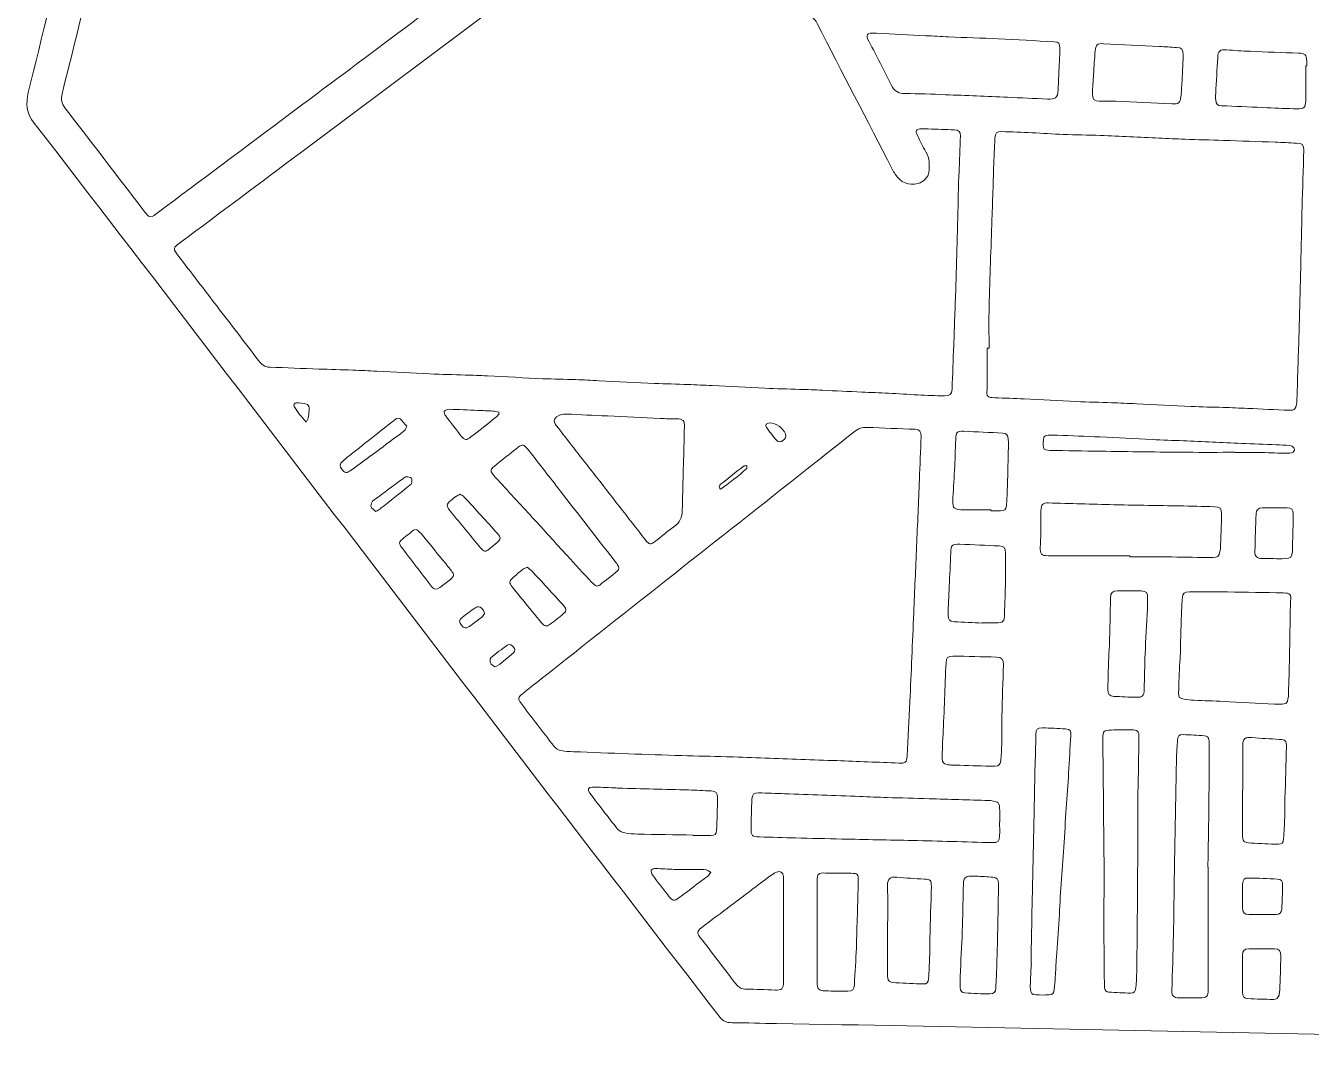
# Model space of a CAD drawing. Header units: centimetres. Extents: x 0 to 122, y -183 to 60.
# Drawn here: x -0.1 to 60.7, y -183 to -134.8 of the extents above; entities that cross this region are included whole.
import ezdxf

# ---------------------------------------------------------------- set-up
doc = ezdxf.new("R2010")
doc.units = ezdxf.units.CM
doc.header["$MEASUREMENT"] = 0
doc.layers.add('Layer 1', color=7, linetype='Continuous')

msp = doc.modelspace()

# ---------------------------------------------------------------- linework, layer by layer
at = {"layer": 'Layer 1', "lineweight": 0}
for points, knots in [([(84.744, -182.939), (68.311, -182.738), (51.881, -182.297), (35.448, -182.027), (34.747, -182.015), (34.045, -181.99), (33.344, -181.987), (33.108, -181.986), (32.921, -181.92), (32.773, -181.739), (21.919, -167.674), (11.193, -153.505), (0.347, -139.435), (-0.029, -138.974), (-0.057, -138.5), (0.064, -137.987), (1.37, -132.65), (2.713, -127.322), (4.032, -121.987), (6.97, -110.149), (9.924, -98.314), (12.847, -86.471), (12.95, -86.046), (13.192, -85.783), (13.57, -85.61), (29.662, -78.239), (45.744, -70.841), (61.843, -63.484), (62.255, -63.313), (62.695, -63.297), (63.101, -63.502), (78.911, -71.487), (94.708, -79.499), (110.514, -87.494), (110.875, -87.676), (111.089, -87.943), (111.175, -88.363), (114.742, -105.566), (118.315, -122.768), (121.898, -139.968), (121.98, -140.485), (122.12, -141.101), (121.799, -141.551), (119.046, -144.891), (116.275, -148.215), (113.515, -151.55), (104.903, -161.919), (96.332, -172.324), (87.704, -182.681), (87.512, -182.913), (87.281, -183.007), (86.973, -183), (86.231, -182.982), (85.487, -182.994), (84.744, -182.994), (84.744, -182.976), (84.744, -182.957), (84.744, -182.939)], [0, 0, 0, 0, 1, 1, 1, 2, 2, 2, 3, 3, 3, 4, 4, 4, 5, 5, 5, 6, 6, 6, 7, 7, 7, 8, 8, 8, 9, 9, 9, 10, 10, 10, 11, 11, 11, 12, 12, 12, 13, 13, 13, 14, 14, 14, 15, 15, 15, 16, 16, 16, 17, 17, 17, 18, 18, 18, 19, 19, 19, 19]), ([(22.916, -131.137), (22.837, -130.929), (22.667, -130.948), (22.537, -130.917), (20.852, -130.514), (19.165, -130.118), (17.478, -129.719), (14.507, -129.017), (11.536, -128.313), (8.564, -127.611), (7.33, -127.319), (6.095, -127.027), (4.86, -126.737), (4.548, -126.664), (4.488, -126.705), (4.403, -127.02), (4.39, -127.07), (4.375, -127.119), (4.362, -127.169), (3.464, -130.798), (2.567, -134.426), (1.662, -138.053), (1.599, -138.308), (1.633, -138.502), (1.794, -138.711), (3.031, -140.314), (4.257, -141.923), (5.488, -143.531), (5.55, -143.613), (5.612, -143.696), (5.681, -143.772), (5.778, -143.88), (5.889, -143.899), (6.009, -143.806), (6.058, -143.768), (6.109, -143.733), (6.159, -143.695), (8.242, -142.138), (10.326, -140.58), (12.409, -139.022), (15.833, -136.463), (19.256, -133.904), (22.678, -131.343), (22.765, -131.279), (22.842, -131.201), (22.916, -131.137)], [0, 0, 0, 0, 1, 1, 1, 2, 2, 2, 3, 3, 3, 4, 4, 4, 5, 5, 5, 6, 6, 6, 7, 7, 7, 8, 8, 8, 9, 9, 9, 10, 10, 10, 11, 11, 11, 12, 12, 12, 13, 13, 13, 14, 14, 14, 15, 15, 15, 15]), ([(42.621, -139.711), (42.621, -139.709), (42.621, -139.708), (42.621, -139.706), (42.518, -139.706), (42.415, -139.703), (42.312, -139.707), (42.045, -139.716), (41.992, -139.796), (42.106, -140.028), (42.234, -140.288), (42.359, -140.55), (42.509, -140.796), (42.694, -141.102), (42.676, -141.431), (42.651, -141.76), (42.634, -141.982), (42.367, -142.243), (42.144, -142.294), (41.67, -142.404), (41.319, -142.264), (41.052, -141.855), (41.001, -141.778), (40.958, -141.695), (40.915, -141.612), (39.731, -139.318), (38.544, -137.025), (37.368, -134.727), (37.238, -134.472), (37.063, -134.345), (36.788, -134.28), (33.121, -133.421), (29.456, -132.557), (25.794, -131.678), (25.458, -131.598), (25.216, -131.647), (24.941, -131.853), (20.945, -134.855), (16.941, -137.846), (12.939, -140.839), (11.053, -142.249), (9.167, -143.658), (7.281, -145.068), (6.891, -145.36), (6.891, -145.367), (7.179, -145.742), (7.783, -146.528), (8.387, -147.315), (8.99, -148.102), (9.644, -148.954), (10.298, -149.806), (10.947, -150.662), (11.086, -150.845), (11.245, -150.974), (11.483, -150.983), (12.256, -151.01), (13.029, -151.041), (13.801, -151.068), (14.337, -151.087), (14.873, -151.1), (15.409, -151.12), (15.79, -151.135), (16.17, -151.156), (16.551, -151.175), (17.385, -151.216), (18.219, -151.262), (19.053, -151.298), (19.609, -151.323), (20.166, -151.335), (20.722, -151.353), (21.073, -151.365), (21.423, -151.375), (21.773, -151.393), (22.648, -151.436), (23.522, -151.487), (24.397, -151.525), (24.912, -151.548), (25.428, -151.552), (25.943, -151.569), (26.314, -151.581), (26.684, -151.602), (27.055, -151.62), (27.93, -151.662), (28.805, -151.708), (29.68, -151.747), (30.205, -151.77), (30.73, -151.781), (31.255, -151.801), (31.636, -151.816), (32.017, -151.834), (32.398, -151.853), (33.231, -151.894), (34.065, -151.941), (34.898, -151.978), (35.444, -152.002), (35.991, -152.012), (36.537, -152.03), (36.897, -152.042), (37.258, -152.054), (37.619, -152.071), (38.236, -152.099), (38.853, -152.133), (39.47, -152.161), (39.893, -152.18), (40.316, -152.19), (40.738, -152.211), (41.201, -152.234), (41.663, -152.268), (42.126, -152.292), (42.548, -152.313), (42.97, -152.333), (43.393, -152.34), (43.652, -152.345), (43.731, -152.266), (43.741, -152.018), (43.771, -151.327), (43.797, -150.636), (43.823, -149.945), (43.856, -149.038), (43.891, -148.131), (43.92, -147.223), (43.952, -146.222), (43.978, -145.221), (44.005, -144.22), (44.025, -143.467), (44.042, -142.714), (44.06, -141.96), (44.062, -141.909), (44.071, -141.858), (44.073, -141.806), (44.096, -141.218), (44.124, -140.631), (44.138, -140.043), (44.144, -139.836), (44.068, -139.768), (43.857, -139.758), (43.445, -139.739), (43.033, -139.726), (42.621, -139.711)], [0, 0, 0, 0, 1, 1, 1, 2, 2, 2, 3, 3, 3, 4, 4, 4, 5, 5, 5, 6, 6, 6, 7, 7, 7, 8, 8, 8, 9, 9, 9, 10, 10, 10, 11, 11, 11, 12, 12, 12, 13, 13, 13, 14, 14, 14, 15, 15, 15, 16, 16, 16, 17, 17, 17, 18, 18, 18, 19, 19, 19, 20, 20, 20, 21, 21, 21, 22, 22, 22, 23, 23, 23, 24, 24, 24, 25, 25, 25, 26, 26, 26, 27, 27, 27, 28, 28, 28, 29, 29, 29, 30, 30, 30, 31, 31, 31, 32, 32, 32, 33, 33, 33, 34, 34, 34, 35, 35, 35, 36, 36, 36, 37, 37, 37, 38, 38, 38, 39, 39, 39, 40, 40, 40, 41, 41, 41, 42, 42, 42, 43, 43, 43, 44, 44, 44, 45, 45, 45, 46, 46, 46, 46]), ([(40.178, -135.181), (40.149, -135.181), (40.107, -135.185), (40.066, -135.181), (39.741, -135.148), (39.637, -135.266), (39.82, -135.598), (40.187, -136.267), (40.528, -136.951), (40.865, -137.635), (41.005, -137.919), (41.199, -138.042), (41.522, -138.041), (42.16, -138.039), (42.798, -138.07), (43.436, -138.094), (44.413, -138.132), (45.39, -138.176), (46.367, -138.218), (46.995, -138.245), (47.623, -138.266), (48.249, -138.301), (48.635, -138.322), (48.732, -138.25), (48.757, -137.866), (48.772, -137.619), (48.781, -137.372), (48.792, -137.125), (48.81, -136.713), (48.833, -136.301), (48.841, -135.889), (48.845, -135.664), (48.786, -135.605), (48.578, -135.593), (47.694, -135.544), (46.811, -135.493), (45.927, -135.452), (45.145, -135.416), (44.363, -135.393), (43.581, -135.36), (43.221, -135.346), (42.862, -135.321), (42.503, -135.302), (41.732, -135.262), (40.961, -135.222), (40.178, -135.181)], [0, 0, 0, 0, 1, 1, 1, 2, 2, 2, 3, 3, 3, 4, 4, 4, 5, 5, 5, 6, 6, 6, 7, 7, 7, 8, 8, 8, 9, 9, 9, 10, 10, 10, 11, 11, 11, 12, 12, 12, 13, 13, 13, 14, 14, 14, 15, 15, 15, 15]), ([(54.138, -138.526), (54.468, -138.538), (54.51, -138.504), (54.565, -138.183), (54.577, -138.112), (54.583, -138.04), (54.587, -137.968), (54.604, -137.691), (54.622, -137.413), (54.636, -137.136), (54.651, -136.826), (54.667, -136.517), (54.674, -136.208), (54.68, -135.944), (54.61, -135.876), (54.355, -135.861), (54.088, -135.846), (53.821, -135.824), (53.554, -135.811), (52.67, -135.767), (51.785, -135.726), (50.901, -135.681), (50.617, -135.666), (50.531, -135.735), (50.51, -136.022), (50.484, -136.392), (50.457, -136.762), (50.432, -137.133), (50.412, -137.441), (50.388, -137.75), (50.38, -138.058), (50.373, -138.307), (50.46, -138.392), (50.71, -138.399), (50.968, -138.406), (51.226, -138.395), (51.484, -138.406), (52.369, -138.443), (53.253, -138.486), (54.138, -138.526)], [0, 0, 0, 0, 1, 1, 1, 2, 2, 2, 3, 3, 3, 4, 4, 4, 5, 5, 5, 6, 6, 6, 7, 7, 7, 8, 8, 8, 9, 9, 9, 10, 10, 10, 11, 11, 11, 12, 12, 12, 13, 13, 13, 13]), ([(60.467, -136.724), (60.482, -136.723), (60.497, -136.723), (60.512, -136.723), (60.512, -136.651), (60.513, -136.579), (60.512, -136.506), (60.505, -136.198), (60.44, -136.139), (60.122, -136.128), (59.359, -136.102), (58.597, -136.073), (57.835, -136.041), (57.464, -136.025), (57.094, -136.004), (56.725, -135.974), (56.405, -135.949), (56.321, -136.019), (56.304, -136.343), (56.274, -136.91), (56.24, -137.475), (56.21, -138.042), (56.204, -138.145), (56.201, -138.249), (56.21, -138.351), (56.225, -138.532), (56.299, -138.605), (56.483, -138.624), (56.564, -138.632), (56.648, -138.624), (56.73, -138.628), (57.369, -138.654), (58.007, -138.683), (58.646, -138.709), (59.119, -138.729), (59.593, -138.753), (60.066, -138.764), (60.382, -138.771), (60.462, -138.696), (60.466, -138.395), (60.472, -137.838), (60.467, -137.281), (60.467, -136.724)], [0, 0, 0, 0, 1, 1, 1, 2, 2, 2, 3, 3, 3, 4, 4, 4, 5, 5, 5, 6, 6, 6, 7, 7, 7, 8, 8, 8, 9, 9, 9, 10, 10, 10, 11, 11, 11, 12, 12, 12, 13, 13, 13, 14, 14, 14, 14]), ([(45.493, -150.081), (45.464, -150.082), (45.434, -150.082), (45.405, -150.082), (45.405, -150.691), (45.406, -151.3), (45.405, -151.909), (45.405, -151.95), (45.401, -151.991), (45.397, -152.032), (45.363, -152.375), (45.406, -152.418), (45.759, -152.428), (46.223, -152.442), (46.686, -152.462), (47.149, -152.484), (47.972, -152.524), (48.796, -152.571), (49.619, -152.608), (50.175, -152.632), (50.732, -152.643), (51.288, -152.663), (51.679, -152.677), (52.071, -152.695), (52.462, -152.713), (53.326, -152.755), (54.19, -152.802), (55.055, -152.84), (55.56, -152.862), (56.065, -152.869), (56.57, -152.886), (56.952, -152.899), (57.333, -152.914), (57.714, -152.931), (58.372, -152.96), (59.031, -152.997), (59.689, -153.02), (59.94, -153.029), (59.994, -152.972), (60.031, -152.724), (60.042, -152.653), (60.047, -152.58), (60.05, -152.508), (60.068, -151.941), (60.085, -151.374), (60.103, -150.806), (60.118, -150.322), (60.136, -149.837), (60.149, -149.353), (60.179, -148.279), (60.209, -147.206), (60.235, -146.132), (60.255, -145.275), (60.27, -144.419), (60.287, -143.562), (60.288, -143.521), (60.292, -143.48), (60.293, -143.438), (60.32, -142.53), (60.351, -141.623), (60.37, -140.714), (60.376, -140.455), (60.3, -140.397), (60.033, -140.386), (59.694, -140.371), (59.355, -140.352), (59.015, -140.339), (58.201, -140.31), (57.387, -140.281), (56.572, -140.255), (55.965, -140.235), (55.357, -140.22), (54.749, -140.2), (54.347, -140.186), (53.946, -140.167), (53.544, -140.149), (52.618, -140.107), (51.692, -140.059), (50.765, -140.022), (50.178, -139.998), (49.59, -139.993), (49.003, -139.97), (48.508, -139.951), (48.015, -139.916), (47.521, -139.893), (47.047, -139.871), (46.573, -139.85), (46.1, -139.842), (45.853, -139.837), (45.784, -139.912), (45.771, -140.148), (45.755, -140.436), (45.74, -140.725), (45.73, -141.014), (45.695, -142.004), (45.664, -142.994), (45.631, -143.984), (45.585, -145.356), (45.532, -146.727), (45.496, -148.099), (45.478, -148.76), (45.493, -149.421), (45.493, -150.081)], [0, 0, 0, 0, 1, 1, 1, 2, 2, 2, 3, 3, 3, 4, 4, 4, 5, 5, 5, 6, 6, 6, 7, 7, 7, 8, 8, 8, 9, 9, 9, 10, 10, 10, 11, 11, 11, 12, 12, 12, 13, 13, 13, 14, 14, 14, 15, 15, 15, 16, 16, 16, 17, 17, 17, 18, 18, 18, 19, 19, 19, 20, 20, 20, 21, 21, 21, 22, 22, 22, 23, 23, 23, 24, 24, 24, 25, 25, 25, 26, 26, 26, 27, 27, 27, 28, 28, 28, 29, 29, 29, 30, 30, 30, 31, 31, 31, 32, 32, 32, 33, 33, 33, 34, 34, 34, 34]), ([(13.208, -153.578), (13.356, -153.316), (13.339, -153.1), (13.338, -152.891), (13.337, -152.835), (13.272, -152.744), (13.221, -152.731), (13.065, -152.693), (12.901, -152.672), (12.741, -152.671), (12.647, -152.671), (12.587, -152.764), (12.64, -152.848), (12.794, -153.096), (12.972, -153.327), (13.208, -153.578)], [0, 0, 0, 0, 1, 1, 1, 2, 2, 2, 3, 3, 3, 4, 4, 4, 5, 5, 5, 5]), ([(22.328, -153.194), (22.321, -153.164), (22.315, -153.134), (22.309, -153.104), (22.215, -153.087), (22.122, -153.062), (22.028, -153.056), (21.792, -153.041), (21.555, -153.036), (21.319, -153.026), (20.866, -153.008), (20.414, -152.984), (19.962, -152.975), (19.882, -152.974), (19.78, -153.015), (19.728, -153.073), (19.704, -153.101), (19.757, -153.225), (19.802, -153.284), (20.042, -153.606), (20.288, -153.924), (20.539, -154.238), (20.707, -154.449), (20.774, -154.454), (20.997, -154.281), (21.388, -153.977), (21.775, -153.67), (22.162, -153.361), (22.223, -153.313), (22.273, -153.25), (22.328, -153.194)], [0, 0, 0, 0, 1, 1, 1, 2, 2, 2, 3, 3, 3, 4, 4, 4, 5, 5, 5, 6, 6, 6, 7, 7, 7, 8, 8, 8, 9, 9, 9, 10, 10, 10, 10]), ([(17.959, -153.774), (17.858, -153.66), (17.766, -153.52), (17.641, -153.425), (17.517, -153.332), (17.412, -153.452), (17.316, -153.527), (16.661, -154.046), (16.007, -154.565), (15.352, -155.085), (15.207, -155.2), (15.057, -155.311), (14.919, -155.435), (14.775, -155.565), (14.774, -155.657), (14.891, -155.81), (15.03, -155.992), (15.128, -156.007), (15.332, -155.857), (16.137, -155.263), (16.941, -154.667), (17.744, -154.071), (17.794, -154.034), (17.844, -153.995), (17.882, -153.948), (17.912, -153.91), (17.924, -153.856), (17.959, -153.774)], [0, 0, 0, 0, 1, 1, 1, 2, 2, 2, 3, 3, 3, 4, 4, 4, 5, 5, 5, 6, 6, 6, 7, 7, 7, 8, 8, 8, 9, 9, 9, 9]), ([(31.078, -154.313), (31.079, -154.313), (31.08, -154.313), (31.082, -154.313), (31.082, -154.21), (31.081, -154.106), (31.082, -154.003), (31.082, -153.941), (31.085, -153.879), (31.086, -153.817), (31.095, -153.507), (31.027, -153.43), (30.721, -153.42), (30.463, -153.412), (30.204, -153.423), (29.947, -153.411), (29.114, -153.373), (28.28, -153.326), (27.447, -153.286), (26.799, -153.255), (26.151, -153.232), (25.503, -153.199), (25.329, -153.19), (25.175, -153.221), (25.043, -153.337), (24.912, -153.453), (24.898, -153.54), (24.993, -153.687), (25.038, -153.756), (25.093, -153.819), (25.143, -153.884), (25.688, -154.585), (26.234, -155.286), (26.779, -155.986), (27.597, -157.037), (28.413, -158.089), (29.234, -159.139), (29.429, -159.389), (29.488, -159.393), (29.736, -159.201), (30.022, -158.979), (30.292, -158.736), (30.59, -158.535), (30.88, -158.339), (30.98, -158.076), (30.988, -157.747), (31.015, -156.602), (31.047, -155.458), (31.078, -154.313)], [0, 0, 0, 0, 1, 1, 1, 2, 2, 2, 3, 3, 3, 4, 4, 4, 5, 5, 5, 6, 6, 6, 7, 7, 7, 8, 8, 8, 9, 9, 9, 10, 10, 10, 11, 11, 11, 12, 12, 12, 13, 13, 13, 14, 14, 14, 15, 15, 15, 16, 16, 16, 16]), ([(35.123, -153.621), (34.969, -153.621), (34.893, -153.715), (34.972, -153.83), (35.118, -154.041), (35.279, -154.243), (35.444, -154.44), (35.53, -154.544), (35.641, -154.537), (35.745, -154.452), (35.845, -154.37), (35.929, -154.284), (35.869, -154.137), (35.751, -153.854), (35.416, -153.621), (35.123, -153.621)], [0, 0, 0, 0, 1, 1, 1, 2, 2, 2, 3, 3, 3, 4, 4, 4, 5, 5, 5, 5]), ([(41.231, -169.707), (41.535, -169.722), (41.599, -169.67), (41.615, -169.371), (41.663, -168.517), (41.712, -167.663), (41.751, -166.808), (41.815, -165.407), (41.871, -164.005), (41.931, -162.604), (41.976, -161.553), (42.023, -160.502), (42.068, -159.451), (42.113, -158.4), (42.156, -157.349), (42.199, -156.298), (42.227, -155.618), (42.254, -154.938), (42.282, -154.258), (42.292, -154.016), (42.223, -153.927), (41.992, -153.917), (41.24, -153.885), (40.488, -153.864), (39.737, -153.828), (39.494, -153.816), (39.301, -153.891), (39.114, -154.041), (38.373, -154.636), (37.624, -155.22), (36.879, -155.808), (32.69, -159.115), (28.502, -162.422), (24.314, -165.729), (24.014, -165.966), (23.712, -166.2), (23.417, -166.442), (23.223, -166.601), (23.209, -166.675), (23.346, -166.856), (23.87, -167.547), (24.395, -168.238), (24.931, -168.919), (25.007, -169.015), (25.141, -169.092), (25.261, -169.119), (25.45, -169.162), (25.65, -169.16), (25.846, -169.168), (26.71, -169.203), (27.575, -169.236), (28.44, -169.267), (29.284, -169.297), (30.129, -169.326), (30.974, -169.352), (31.674, -169.373), (32.375, -169.388), (33.075, -169.406), (33.116, -169.407), (33.158, -169.408), (33.199, -169.41), (34.332, -169.452), (35.464, -169.495), (36.597, -169.536), (37.163, -169.556), (37.73, -169.57), (38.296, -169.592), (39.274, -169.628), (40.252, -169.668), (41.231, -169.707)], [0, 0, 0, 0, 1, 1, 1, 2, 2, 2, 3, 3, 3, 4, 4, 4, 5, 5, 5, 6, 6, 6, 7, 7, 7, 8, 8, 8, 9, 9, 9, 10, 10, 10, 11, 11, 11, 12, 12, 12, 13, 13, 13, 14, 14, 14, 15, 15, 15, 16, 16, 16, 17, 17, 17, 18, 18, 18, 19, 19, 19, 20, 20, 20, 21, 21, 21, 22, 22, 22, 23, 23, 23, 23]), ([(45.577, -157.725), (45.577, -157.742), (45.577, -157.759), (45.577, -157.777), (45.731, -157.777), (45.886, -157.776), (46.04, -157.777), (46.24, -157.778), (46.297, -157.733), (46.314, -157.532), (46.335, -157.285), (46.349, -157.038), (46.356, -156.791), (46.374, -156.183), (46.388, -155.576), (46.402, -154.968), (46.406, -154.772), (46.413, -154.576), (46.404, -154.38), (46.396, -154.192), (46.322, -154.111), (46.143, -154.101), (45.526, -154.067), (44.91, -154.035), (44.293, -154.015), (43.97, -154.004), (43.926, -154.063), (43.916, -154.393), (43.9, -154.887), (43.884, -155.381), (43.86, -155.875), (43.837, -156.358), (43.797, -156.84), (43.778, -157.324), (43.766, -157.623), (43.856, -157.717), (44.156, -157.722), (44.63, -157.731), (45.103, -157.725), (45.577, -157.725)], [0, 0, 0, 0, 1, 1, 1, 2, 2, 2, 3, 3, 3, 4, 4, 4, 5, 5, 5, 6, 6, 6, 7, 7, 7, 8, 8, 8, 9, 9, 9, 10, 10, 10, 11, 11, 11, 12, 12, 12, 13, 13, 13, 13]), ([(57.121, -155.008), (57.121, -155.012), (57.121, -155.016), (57.121, -155.021), (57.544, -155.021), (57.967, -155.016), (58.389, -155.022), (58.791, -155.027), (59.193, -155.046), (59.595, -155.053), (59.675, -155.055), (59.762, -155.048), (59.835, -155.017), (59.884, -154.997), (59.946, -154.924), (59.94, -154.882), (59.933, -154.823), (59.875, -154.764), (59.827, -154.718), (59.801, -154.694), (59.75, -154.693), (59.709, -154.69), (59.494, -154.674), (59.278, -154.656), (59.062, -154.647), (58.517, -154.625), (57.972, -154.612), (57.427, -154.588), (56.511, -154.549), (55.596, -154.505), (54.68, -154.464), (54.187, -154.443), (53.693, -154.429), (53.2, -154.406), (52.377, -154.367), (51.555, -154.321), (50.732, -154.282), (50.064, -154.25), (49.395, -154.224), (48.727, -154.197), (48.582, -154.191), (48.437, -154.183), (48.294, -154.198), (48.22, -154.206), (48.098, -154.25), (48.088, -154.297), (48.054, -154.451), (48.033, -154.621), (48.062, -154.774), (48.09, -154.916), (48.244, -154.913), (48.371, -154.915), (49.165, -154.928), (49.958, -154.947), (50.751, -154.958), (52.122, -154.976), (53.492, -154.994), (54.863, -155.006), (55.616, -155.013), (56.368, -155.008), (57.121, -155.008)], [0, 0, 0, 0, 1, 1, 1, 2, 2, 2, 3, 3, 3, 4, 4, 4, 5, 5, 5, 6, 6, 6, 7, 7, 7, 8, 8, 8, 9, 9, 9, 10, 10, 10, 11, 11, 11, 12, 12, 12, 13, 13, 13, 14, 14, 14, 15, 15, 15, 16, 16, 16, 17, 17, 17, 18, 18, 18, 19, 19, 19, 20, 20, 20, 20]), ([(26.945, -161.345), (27.012, -161.317), (27.055, -161.309), (27.086, -161.285), (27.363, -161.069), (27.641, -160.854), (27.911, -160.631), (28.012, -160.547), (28.013, -160.434), (27.932, -160.326), (27.875, -160.252), (27.82, -160.178), (27.763, -160.105), (26.914, -159.012), (26.064, -157.919), (25.215, -156.827), (24.727, -156.199), (24.238, -155.572), (23.749, -154.945), (23.471, -154.589), (23.46, -154.587), (23.117, -154.856), (22.816, -155.091), (22.517, -155.328), (22.218, -155.566), (21.875, -155.839), (21.865, -155.868), (22.159, -156.193), (22.733, -156.829), (23.319, -157.454), (23.897, -158.086), (24.447, -158.687), (24.994, -159.292), (25.543, -159.894), (25.926, -160.314), (26.308, -160.733), (26.695, -161.148), (26.769, -161.228), (26.867, -161.284), (26.945, -161.345)], [0, 0, 0, 0, 1, 1, 1, 2, 2, 2, 3, 3, 3, 4, 4, 4, 5, 5, 5, 6, 6, 6, 7, 7, 7, 8, 8, 8, 9, 9, 9, 10, 10, 10, 11, 11, 11, 12, 12, 12, 13, 13, 13, 13]), ([(16.492, -157.814), (16.59, -157.751), (16.67, -157.707), (16.741, -157.652), (17.178, -157.307), (17.614, -156.959), (18.05, -156.612), (18.098, -156.573), (18.168, -156.537), (18.182, -156.486), (18.205, -156.407), (18.221, -156.292), (18.179, -156.237), (18.137, -156.181), (18.021, -156.158), (17.94, -156.162), (17.877, -156.164), (17.815, -156.228), (17.757, -156.271), (17.317, -156.595), (16.877, -156.92), (16.437, -157.246), (16.396, -157.277), (16.338, -157.303), (16.321, -157.345), (16.29, -157.424), (16.247, -157.527), (16.274, -157.593), (16.308, -157.676), (16.407, -157.733), (16.492, -157.814)], [0, 0, 0, 0, 1, 1, 1, 2, 2, 2, 3, 3, 3, 4, 4, 4, 5, 5, 5, 6, 6, 6, 7, 7, 7, 8, 8, 8, 9, 9, 9, 10, 10, 10, 10]), ([(32.801, -156.754), (33.225, -156.45), (33.645, -156.131), (34.033, -155.771), (34.053, -155.752), (34.041, -155.7), (34.046, -155.639), (33.977, -155.647), (33.917, -155.635), (33.886, -155.66), (33.521, -155.943), (33.16, -156.23), (32.802, -156.522), (32.74, -156.573), (32.687, -156.648), (32.801, -156.754)], [0, 0, 0, 0, 1, 1, 1, 2, 2, 2, 3, 3, 3, 4, 4, 4, 5, 5, 5, 5]), ([(20.488, -156.99), (20.414, -157.027), (20.356, -157.048), (20.308, -157.082), (20.216, -157.148), (20.127, -157.219), (20.041, -157.293), (19.833, -157.47), (19.825, -157.541), (19.996, -157.753), (20.267, -158.09), (20.542, -158.423), (20.815, -158.758), (21.024, -159.013), (21.228, -159.272), (21.442, -159.522), (21.615, -159.724), (21.672, -159.726), (21.876, -159.567), (21.998, -159.472), (22.118, -159.374), (22.233, -159.272), (22.409, -159.115), (22.419, -159.036), (22.261, -158.86), (21.738, -158.279), (21.211, -157.702), (20.682, -157.126), (20.63, -157.069), (20.553, -157.035), (20.488, -156.99)], [0, 0, 0, 0, 1, 1, 1, 2, 2, 2, 3, 3, 3, 4, 4, 4, 5, 5, 5, 6, 6, 6, 7, 7, 7, 8, 8, 8, 9, 9, 9, 10, 10, 10, 10]), ([(52.151, -159.899), (52.151, -159.919), (52.151, -159.938), (52.151, -159.958), (52.811, -159.958), (53.471, -159.955), (54.131, -159.959), (54.781, -159.964), (55.43, -159.98), (56.08, -159.984), (56.312, -159.985), (56.358, -159.935), (56.412, -159.704), (56.422, -159.663), (56.435, -159.623), (56.437, -159.582), (56.455, -159.026), (56.479, -158.469), (56.487, -157.912), (56.491, -157.661), (56.406, -157.587), (56.15, -157.58), (55.593, -157.564), (55.037, -157.551), (54.48, -157.541), (53.49, -157.524), (52.501, -157.509), (51.511, -157.493), (51.47, -157.492), (51.429, -157.49), (51.387, -157.489), (50.358, -157.46), (49.328, -157.426), (48.298, -157.403), (48.03, -157.397), (47.955, -157.482), (47.946, -157.758), (47.938, -158.016), (47.944, -158.274), (47.94, -158.532), (47.936, -158.852), (47.939, -159.173), (47.917, -159.492), (47.895, -159.824), (47.946, -159.897), (48.283, -159.898), (49.573, -159.9), (50.862, -159.899), (52.151, -159.899)], [0, 0, 0, 0, 1, 1, 1, 2, 2, 2, 3, 3, 3, 4, 4, 4, 5, 5, 5, 6, 6, 6, 7, 7, 7, 8, 8, 8, 9, 9, 9, 10, 10, 10, 11, 11, 11, 12, 12, 12, 13, 13, 13, 14, 14, 14, 15, 15, 15, 16, 16, 16, 16]), ([(58.941, -160.033), (58.941, -160.034), (58.941, -160.036), (58.941, -160.038), (59.127, -160.038), (59.312, -160.042), (59.498, -160.037), (59.752, -160.029), (59.825, -159.956), (59.835, -159.702), (59.844, -159.435), (59.849, -159.167), (59.855, -158.899), (59.862, -158.58), (59.876, -158.26), (59.873, -157.941), (59.872, -157.714), (59.799, -157.637), (59.582, -157.633), (59.191, -157.624), (58.799, -157.624), (58.408, -157.632), (58.221, -157.636), (58.127, -157.732), (58.119, -157.922), (58.095, -158.508), (58.075, -159.095), (58.065, -159.682), (58.06, -159.954), (58.137, -160.022), (58.416, -160.032), (58.591, -160.038), (58.766, -160.033), (58.941, -160.033)], [0, 0, 0, 0, 1, 1, 1, 2, 2, 2, 3, 3, 3, 4, 4, 4, 5, 5, 5, 6, 6, 6, 7, 7, 7, 8, 8, 8, 9, 9, 9, 10, 10, 10, 11, 11, 11, 11]), ([(18.407, -158.654), (18.34, -158.675), (18.305, -158.676), (18.282, -158.694), (18.08, -158.854), (17.875, -159.011), (17.682, -159.18), (17.59, -159.261), (17.613, -159.366), (17.684, -159.459), (18.167, -160.091), (18.647, -160.725), (19.134, -161.353), (19.265, -161.521), (19.348, -161.524), (19.53, -161.396), (19.698, -161.277), (19.864, -161.153), (20.023, -161.022), (20.204, -160.872), (20.212, -160.795), (20.068, -160.606), (19.93, -160.425), (19.781, -160.253), (19.638, -160.077), (19.305, -159.669), (18.975, -159.258), (18.638, -158.854), (18.569, -158.772), (18.475, -158.711), (18.407, -158.654)], [0, 0, 0, 0, 1, 1, 1, 2, 2, 2, 3, 3, 3, 4, 4, 4, 5, 5, 5, 6, 6, 6, 7, 7, 7, 8, 8, 8, 9, 9, 9, 10, 10, 10, 10]), ([(45.171, -163.082), (45.171, -163.078), (45.172, -163.074), (45.172, -163.071), (45.378, -163.071), (45.584, -163.071), (45.79, -163.07), (46.174, -163.07), (46.218, -163.023), (46.226, -162.65), (46.237, -162.134), (46.258, -161.619), (46.267, -161.104), (46.275, -160.661), (46.276, -160.217), (46.273, -159.773), (46.271, -159.527), (46.198, -159.449), (45.97, -159.438), (45.353, -159.407), (44.736, -159.374), (44.118, -159.355), (43.726, -159.343), (43.698, -159.389), (43.684, -159.772), (43.665, -160.297), (43.631, -160.821), (43.607, -161.346), (43.587, -161.799), (43.566, -162.253), (43.559, -162.706), (43.555, -162.937), (43.628, -163.008), (43.844, -163.02), (44.287, -163.044), (44.729, -163.062), (45.171, -163.082)], [0, 0, 0, 0, 1, 1, 1, 2, 2, 2, 3, 3, 3, 4, 4, 4, 5, 5, 5, 6, 6, 6, 7, 7, 7, 8, 8, 8, 9, 9, 9, 10, 10, 10, 11, 11, 11, 12, 12, 12, 12]), ([(23.647, -160.442), (23.563, -160.484), (23.494, -160.507), (23.44, -160.55), (23.279, -160.678), (23.119, -160.809), (22.968, -160.949), (22.792, -161.111), (22.79, -161.17), (22.943, -161.368), (23.107, -161.58), (23.278, -161.785), (23.448, -161.993), (23.741, -162.352), (24.033, -162.712), (24.331, -163.067), (24.477, -163.242), (24.569, -163.266), (24.723, -163.154), (24.948, -162.991), (25.167, -162.819), (25.379, -162.639), (25.521, -162.517), (25.518, -162.42), (25.388, -162.269), (25.294, -162.16), (25.194, -162.056), (25.097, -161.949), (24.693, -161.509), (24.291, -161.068), (23.884, -160.631), (23.817, -160.559), (23.729, -160.506), (23.647, -160.442)], [0, 0, 0, 0, 1, 1, 1, 2, 2, 2, 3, 3, 3, 4, 4, 4, 5, 5, 5, 6, 6, 6, 7, 7, 7, 8, 8, 8, 9, 9, 9, 10, 10, 10, 11, 11, 11, 11]), ([(52.981, -162.415), (52.981, -162.266), (52.974, -162.091), (52.982, -161.916), (52.995, -161.644), (52.945, -161.573), (52.682, -161.567), (52.311, -161.56), (51.939, -161.56), (51.568, -161.566), (51.305, -161.57), (51.247, -161.634), (51.24, -161.903), (51.222, -162.635), (51.206, -163.367), (51.187, -164.1), (51.184, -164.223), (51.165, -164.346), (51.16, -164.47), (51.141, -165.058), (51.12, -165.646), (51.109, -166.234), (51.105, -166.454), (51.189, -166.539), (51.398, -166.551), (51.748, -166.57), (52.098, -166.589), (52.448, -166.596), (52.759, -166.603), (52.82, -166.534), (52.828, -166.214), (52.842, -165.657), (52.85, -165.099), (52.873, -164.542), (52.902, -163.842), (52.943, -163.142), (52.981, -162.415)], [0, 0, 0, 0, 1, 1, 1, 2, 2, 2, 3, 3, 3, 4, 4, 4, 5, 5, 5, 6, 6, 6, 7, 7, 7, 8, 8, 8, 9, 9, 9, 10, 10, 10, 11, 11, 11, 12, 12, 12, 12]), ([(58.994, -166.919), (59.092, -166.919), (59.174, -166.918), (59.257, -166.919), (59.55, -166.921), (59.591, -166.887), (59.638, -166.599), (59.647, -166.538), (59.651, -166.475), (59.653, -166.414), (59.668, -165.846), (59.684, -165.279), (59.696, -164.712), (59.713, -163.887), (59.726, -163.061), (59.742, -162.236), (59.743, -162.174), (59.744, -162.112), (59.751, -162.051), (59.787, -161.723), (59.739, -161.663), (59.421, -161.657), (58.535, -161.641), (57.648, -161.622), (56.762, -161.611), (56.164, -161.603), (55.566, -161.605), (54.968, -161.608), (54.724, -161.609), (54.651, -161.671), (54.635, -161.877), (54.614, -162.144), (54.596, -162.411), (54.587, -162.679), (54.566, -163.359), (54.551, -164.039), (54.532, -164.719), (54.53, -164.791), (54.514, -164.863), (54.511, -164.935), (54.491, -165.419), (54.466, -165.903), (54.456, -166.388), (54.451, -166.601), (54.502, -166.651), (54.724, -166.689), (54.875, -166.714), (55.03, -166.727), (55.184, -166.734), (55.647, -166.755), (56.11, -166.766), (56.573, -166.789), (57.385, -166.829), (58.197, -166.876), (58.994, -166.919)], [0, 0, 0, 0, 1, 1, 1, 2, 2, 2, 3, 3, 3, 4, 4, 4, 5, 5, 5, 6, 6, 6, 7, 7, 7, 8, 8, 8, 9, 9, 9, 10, 10, 10, 11, 11, 11, 12, 12, 12, 13, 13, 13, 14, 14, 14, 15, 15, 15, 16, 16, 16, 17, 17, 17, 18, 18, 18, 18]), ([(21.631, -162.652), (21.638, -162.416), (21.382, -162.246), (21.221, -162.351), (20.999, -162.496), (20.785, -162.657), (20.579, -162.824), (20.427, -162.948), (20.427, -163.049), (20.545, -163.191), (20.665, -163.337), (20.758, -163.357), (20.912, -163.249), (21.113, -163.108), (21.31, -162.96), (21.502, -162.807), (21.562, -162.759), (21.603, -162.687), (21.631, -162.652)], [0, 0, 0, 0, 1, 1, 1, 2, 2, 2, 3, 3, 3, 4, 4, 4, 5, 5, 5, 6, 6, 6, 6]), ([(22.117, -165.149), (22.185, -165.13), (22.22, -165.129), (22.242, -165.112), (22.499, -164.909), (22.758, -164.708), (23.007, -164.495), (23.095, -164.419), (23.086, -164.311), (23.009, -164.219), (22.93, -164.126), (22.827, -164.055), (22.715, -164.133), (22.447, -164.319), (22.184, -164.515), (21.934, -164.726), (21.889, -164.764), (21.885, -164.905), (21.918, -164.97), (21.959, -165.05), (22.059, -165.1), (22.117, -165.149)], [0, 0, 0, 0, 1, 1, 1, 2, 2, 2, 3, 3, 3, 4, 4, 4, 5, 5, 5, 6, 6, 6, 7, 7, 7, 7]), ([(45.333, -169.847), (45.333, -169.849), (45.333, -169.851), (45.333, -169.852), (45.478, -169.852), (45.622, -169.858), (45.766, -169.851), (45.964, -169.841), (46.023, -169.792), (46.044, -169.594), (46.07, -169.348), (46.086, -169.101), (46.091, -168.854), (46.099, -168.4), (46.09, -167.945), (46.1, -167.491), (46.12, -166.676), (46.152, -165.862), (46.171, -165.047), (46.177, -164.792), (46.094, -164.704), (45.848, -164.696), (45.159, -164.675), (44.469, -164.659), (43.779, -164.647), (43.544, -164.644), (43.469, -164.723), (43.459, -164.963), (43.411, -166.106), (43.366, -167.249), (43.319, -168.393), (43.316, -168.485), (43.3, -168.577), (43.297, -168.67), (43.288, -168.948), (43.282, -169.227), (43.276, -169.505), (43.273, -169.666), (43.357, -169.753), (43.512, -169.777), (43.573, -169.787), (43.635, -169.797), (43.696, -169.799), (44.242, -169.816), (44.788, -169.831), (45.333, -169.847)], [0, 0, 0, 0, 1, 1, 1, 2, 2, 2, 3, 3, 3, 4, 4, 4, 5, 5, 5, 6, 6, 6, 7, 7, 7, 8, 8, 8, 9, 9, 9, 10, 10, 10, 11, 11, 11, 12, 12, 12, 13, 13, 13, 14, 14, 14, 15, 15, 15, 15]), ([(47.478, -179.18), (47.483, -179.18), (47.487, -179.18), (47.492, -179.18), (47.478, -179.469), (47.463, -179.757), (47.45, -180.046), (47.445, -180.16), (47.439, -180.274), (47.445, -180.387), (47.456, -180.583), (47.517, -180.657), (47.702, -180.668), (47.908, -180.68), (48.115, -180.677), (48.321, -180.669), (48.477, -180.663), (48.564, -180.572), (48.576, -180.413), (48.591, -180.218), (48.612, -180.023), (48.624, -179.827), (48.643, -179.519), (48.654, -179.209), (48.675, -178.9), (48.715, -178.294), (48.763, -177.688), (48.803, -177.081), (48.839, -176.526), (48.864, -175.969), (48.9, -175.414), (48.938, -174.838), (48.985, -174.262), (49.024, -173.686), (49.066, -173.069), (49.102, -172.452), (49.143, -171.835), (49.18, -171.28), (49.22, -170.725), (49.255, -170.17), (49.292, -169.583), (49.322, -168.996), (49.36, -168.41), (49.375, -168.176), (49.331, -168.102), (49.105, -168.088), (48.745, -168.066), (48.385, -168.049), (48.024, -168.041), (47.769, -168.036), (47.72, -168.09), (47.712, -168.345), (47.695, -168.902), (47.678, -169.459), (47.665, -170.016), (47.649, -170.749), (47.637, -171.482), (47.621, -172.214), (47.593, -173.504), (47.561, -174.794), (47.535, -176.084), (47.513, -177.116), (47.497, -178.148), (47.478, -179.18)], [0, 0, 0, 0, 1, 1, 1, 2, 2, 2, 3, 3, 3, 4, 4, 4, 5, 5, 5, 6, 6, 6, 7, 7, 7, 8, 8, 8, 9, 9, 9, 10, 10, 10, 11, 11, 11, 12, 12, 12, 13, 13, 13, 14, 14, 14, 15, 15, 15, 16, 16, 16, 17, 17, 17, 18, 18, 18, 19, 19, 19, 20, 20, 20, 21, 21, 21, 21]), ([(50.93, -174.335), (50.934, -174.335), (50.938, -174.335), (50.941, -174.335), (50.935, -175.316), (50.923, -176.297), (50.924, -177.279), (50.924, -178.26), (50.938, -179.242), (50.946, -180.223), (50.946, -180.265), (50.945, -180.307), (50.953, -180.347), (50.975, -180.461), (51.044, -180.536), (51.161, -180.542), (51.5, -180.561), (51.84, -180.583), (52.179, -180.583), (52.363, -180.584), (52.426, -180.501), (52.439, -180.307), (52.455, -180.05), (52.474, -179.793), (52.477, -179.535), (52.493, -178.017), (52.508, -176.499), (52.518, -174.981), (52.526, -173.732), (52.528, -172.483), (52.533, -171.233), (52.533, -171.192), (52.533, -171.15), (52.534, -171.109), (52.551, -170.232), (52.57, -169.355), (52.582, -168.478), (52.586, -168.203), (52.513, -168.136), (52.228, -168.134), (51.908, -168.131), (51.588, -168.137), (51.268, -168.142), (50.923, -168.148), (50.869, -168.199), (50.873, -168.539), (50.891, -170.471), (50.911, -172.403), (50.93, -174.335)], [0, 0, 0, 0, 1, 1, 1, 2, 2, 2, 3, 3, 3, 4, 4, 4, 5, 5, 5, 6, 6, 6, 7, 7, 7, 8, 8, 8, 9, 9, 9, 10, 10, 10, 11, 11, 11, 12, 12, 12, 13, 13, 13, 14, 14, 14, 15, 15, 15, 16, 16, 16, 16]), ([(55.852, -174.622), (55.848, -174.622), (55.844, -174.622), (55.841, -174.622), (55.857, -173.64), (55.879, -172.659), (55.888, -171.678), (55.898, -170.697), (55.894, -169.715), (55.896, -168.734), (55.896, -168.692), (55.897, -168.65), (55.89, -168.61), (55.87, -168.495), (55.801, -168.42), (55.684, -168.412), (55.345, -168.39), (55.006, -168.365), (54.666, -168.361), (54.482, -168.359), (54.419, -168.44), (54.404, -168.634), (54.385, -168.891), (54.363, -169.149), (54.358, -169.406), (54.326, -170.924), (54.297, -172.442), (54.271, -173.959), (54.25, -175.208), (54.236, -176.458), (54.218, -177.707), (54.218, -177.748), (54.217, -177.79), (54.216, -177.831), (54.19, -178.708), (54.162, -179.585), (54.141, -180.462), (54.134, -180.736), (54.207, -180.804), (54.491, -180.809), (54.811, -180.815), (55.131, -180.813), (55.451, -180.811), (55.796, -180.809), (55.851, -180.758), (55.851, -180.418), (55.853, -178.486), (55.852, -176.554), (55.852, -174.622)], [0, 0, 0, 0, 1, 1, 1, 2, 2, 2, 3, 3, 3, 4, 4, 4, 5, 5, 5, 6, 6, 6, 7, 7, 7, 8, 8, 8, 9, 9, 9, 10, 10, 10, 11, 11, 11, 12, 12, 12, 13, 13, 13, 14, 14, 14, 15, 15, 15, 16, 16, 16, 16]), ([(57.489, -170.984), (57.486, -170.984), (57.483, -170.984), (57.48, -170.984), (57.48, -171.675), (57.479, -172.367), (57.481, -173.058), (57.481, -173.423), (57.508, -173.46), (57.882, -173.487), (58.313, -173.519), (58.745, -173.529), (59.177, -173.545), (59.333, -173.551), (59.412, -173.473), (59.423, -173.295), (59.445, -172.956), (59.463, -172.616), (59.473, -172.277), (59.483, -171.978), (59.477, -171.678), (59.485, -171.379), (59.507, -170.565), (59.537, -169.751), (59.555, -168.937), (59.561, -168.646), (59.506, -168.603), (59.215, -168.585), (58.784, -168.558), (58.352, -168.54), (57.923, -168.497), (57.614, -168.467), (57.479, -168.555), (57.485, -168.879), (57.498, -169.58), (57.489, -170.282), (57.489, -170.984)], [0, 0, 0, 0, 1, 1, 1, 2, 2, 2, 3, 3, 3, 4, 4, 4, 5, 5, 5, 6, 6, 6, 7, 7, 7, 8, 8, 8, 9, 9, 9, 10, 10, 10, 11, 11, 11, 12, 12, 12, 12]), ([(31.505, -173.113), (31.505, -173.118), (31.505, -173.123), (31.505, -173.127), (31.784, -173.127), (32.062, -173.128), (32.34, -173.127), (32.527, -173.126), (32.6, -173.077), (32.608, -172.906), (32.632, -172.381), (32.65, -171.855), (32.657, -171.33), (32.66, -171.106), (32.582, -171.037), (32.36, -171.026), (32.001, -171.007), (31.641, -170.989), (31.281, -170.979), (30.18, -170.948), (29.078, -170.92), (27.977, -170.891), (27.905, -170.889), (27.833, -170.878), (27.761, -170.875), (27.422, -170.863), (27.083, -170.843), (26.744, -170.845), (26.534, -170.846), (26.482, -170.952), (26.607, -171.117), (27.043, -171.692), (27.48, -172.267), (27.931, -172.83), (28.005, -172.923), (28.146, -172.989), (28.266, -173.013), (28.466, -173.053), (28.675, -173.058), (28.88, -173.063), (29.755, -173.083), (30.63, -173.097), (31.505, -173.113)], [0, 0, 0, 0, 1, 1, 1, 2, 2, 2, 3, 3, 3, 4, 4, 4, 5, 5, 5, 6, 6, 6, 7, 7, 7, 8, 8, 8, 9, 9, 9, 10, 10, 10, 11, 11, 11, 12, 12, 12, 13, 13, 13, 14, 14, 14, 14]), ([(45.993, -172.491), (45.994, -172.491), (45.995, -172.491), (45.996, -172.491), (45.996, -172.316), (45.996, -172.14), (45.996, -171.964), (45.995, -171.571), (45.958, -171.529), (45.564, -171.483), (45.533, -171.479), (45.502, -171.477), (45.471, -171.476), (44.533, -171.447), (43.595, -171.418), (42.657, -171.39), (41.998, -171.371), (41.338, -171.356), (40.679, -171.336), (40.246, -171.323), (39.813, -171.303), (39.381, -171.287), (38.196, -171.244), (37.011, -171.201), (35.827, -171.158), (35.415, -171.143), (35.002, -171.121), (34.59, -171.117), (34.364, -171.115), (34.29, -171.193), (34.281, -171.413), (34.263, -171.877), (34.246, -172.342), (34.24, -172.806), (34.235, -173.14), (34.299, -173.193), (34.642, -173.201), (35.208, -173.215), (35.775, -173.232), (36.342, -173.247), (37.074, -173.265), (37.806, -173.282), (38.538, -173.298), (39.652, -173.322), (40.766, -173.344), (41.88, -173.368), (42.499, -173.382), (43.118, -173.399), (43.736, -173.415), (44.376, -173.432), (45.015, -173.454), (45.654, -173.468), (45.916, -173.474), (45.984, -173.405), (45.992, -173.143), (45.998, -172.926), (45.993, -172.709), (45.993, -172.491)], [0, 0, 0, 0, 1, 1, 1, 2, 2, 2, 3, 3, 3, 4, 4, 4, 5, 5, 5, 6, 6, 6, 7, 7, 7, 8, 8, 8, 9, 9, 9, 10, 10, 10, 11, 11, 11, 12, 12, 12, 13, 13, 13, 14, 14, 14, 15, 15, 15, 16, 16, 16, 17, 17, 17, 18, 18, 18, 19, 19, 19, 19]), ([(32.334, -174.888), (32.189, -174.732), (32.039, -174.745), (31.898, -174.743), (31.465, -174.738), (31.032, -174.744), (30.599, -174.735), (30.311, -174.729), (30.024, -174.7), (29.736, -174.694), (29.662, -174.693), (29.555, -174.725), (29.524, -174.778), (29.497, -174.824), (29.536, -174.934), (29.579, -174.992), (29.836, -175.341), (30.099, -175.686), (30.368, -176.025), (30.536, -176.236), (30.61, -176.243), (30.832, -176.078), (31.286, -175.739), (31.738, -175.395), (32.188, -175.051), (32.241, -175.01), (32.28, -174.95), (32.334, -174.888)], [0, 0, 0, 0, 1, 1, 1, 2, 2, 2, 3, 3, 3, 4, 4, 4, 5, 5, 5, 6, 6, 6, 7, 7, 7, 8, 8, 8, 9, 9, 9, 9]), ([(35.771, -177.636), (35.773, -177.636), (35.775, -177.636), (35.776, -177.636), (35.776, -176.862), (35.776, -176.088), (35.776, -175.313), (35.776, -175.231), (35.783, -175.147), (35.772, -175.066), (35.747, -174.875), (35.625, -174.794), (35.444, -174.863), (35.341, -174.902), (35.244, -174.967), (35.154, -175.034), (34.535, -175.499), (33.919, -175.967), (33.302, -176.433), (32.833, -176.788), (32.36, -177.137), (31.894, -177.496), (31.686, -177.655), (31.675, -177.736), (31.824, -177.933), (32.392, -178.681), (32.966, -179.424), (33.536, -180.17), (33.658, -180.33), (33.808, -180.399), (34.014, -180.4), (34.467, -180.401), (34.92, -180.423), (35.372, -180.442), (35.695, -180.456), (35.77, -180.391), (35.771, -180.052), (35.773, -179.247), (35.771, -178.442), (35.771, -177.636)], [0, 0, 0, 0, 1, 1, 1, 2, 2, 2, 3, 3, 3, 4, 4, 4, 5, 5, 5, 6, 6, 6, 7, 7, 7, 8, 8, 8, 9, 9, 9, 10, 10, 10, 11, 11, 11, 12, 12, 12, 13, 13, 13, 13]), ([(37.366, -177.657), (37.365, -177.657), (37.364, -177.657), (37.363, -177.657), (37.363, -178.462), (37.362, -179.267), (37.364, -180.072), (37.365, -180.396), (37.435, -180.472), (37.763, -180.482), (38.113, -180.494), (38.464, -180.496), (38.814, -180.49), (39.041, -180.487), (39.11, -180.418), (39.123, -180.196), (39.159, -179.61), (39.197, -179.024), (39.218, -178.438), (39.254, -177.387), (39.278, -176.335), (39.308, -175.284), (39.317, -174.961), (39.284, -174.925), (38.969, -174.921), (38.567, -174.916), (38.164, -174.925), (37.763, -174.907), (37.422, -174.891), (37.368, -174.926), (37.367, -175.273), (37.365, -176.068), (37.366, -176.862), (37.366, -177.657)], [0, 0, 0, 0, 1, 1, 1, 2, 2, 2, 3, 3, 3, 4, 4, 4, 5, 5, 5, 6, 6, 6, 7, 7, 7, 8, 8, 8, 9, 9, 9, 10, 10, 10, 11, 11, 11, 11]), ([(44.124, -179.808), (44.126, -179.808), (44.129, -179.809), (44.131, -179.809), (44.131, -179.984), (44.13, -180.159), (44.131, -180.335), (44.131, -180.482), (44.203, -180.571), (44.351, -180.578), (44.742, -180.598), (45.132, -180.621), (45.523, -180.626), (45.729, -180.628), (45.8, -180.549), (45.812, -180.345), (45.832, -179.985), (45.848, -179.625), (45.858, -179.264), (45.877, -178.615), (45.893, -177.967), (45.907, -177.318), (45.92, -176.679), (45.932, -176.04), (45.942, -175.401), (45.945, -175.197), (45.874, -175.118), (45.672, -175.104), (45.406, -175.085), (45.139, -175.066), (44.872, -175.058), (44.312, -175.041), (44.281, -175.077), (44.273, -175.639), (44.262, -176.309), (44.251, -176.979), (44.227, -177.649), (44.201, -178.369), (44.159, -179.088), (44.124, -179.808)], [0, 0, 0, 0, 1, 1, 1, 2, 2, 2, 3, 3, 3, 4, 4, 4, 5, 5, 5, 6, 6, 6, 7, 7, 7, 8, 8, 8, 9, 9, 9, 10, 10, 10, 11, 11, 11, 12, 12, 12, 13, 13, 13, 13]), ([(40.698, -177.591), (40.695, -177.591), (40.692, -177.591), (40.689, -177.591), (40.689, -178.283), (40.688, -178.974), (40.689, -179.666), (40.69, -180.03), (40.717, -180.068), (41.091, -180.095), (41.522, -180.126), (41.954, -180.136), (42.386, -180.152), (42.542, -180.158), (42.621, -180.08), (42.632, -179.902), (42.654, -179.563), (42.672, -179.224), (42.682, -178.884), (42.692, -178.585), (42.685, -178.286), (42.694, -177.986), (42.716, -177.172), (42.746, -176.358), (42.764, -175.544), (42.77, -175.253), (42.715, -175.21), (42.424, -175.192), (41.993, -175.166), (41.561, -175.147), (41.132, -175.105), (40.822, -175.074), (40.688, -175.162), (40.694, -175.486), (40.707, -176.188), (40.698, -176.89), (40.698, -177.591)], [0, 0, 0, 0, 1, 1, 1, 2, 2, 2, 3, 3, 3, 4, 4, 4, 5, 5, 5, 6, 6, 6, 7, 7, 7, 8, 8, 8, 9, 9, 9, 10, 10, 10, 11, 11, 11, 12, 12, 12, 12]), ([(58.394, -176.864), (58.394, -176.864), (58.394, -176.864), (58.394, -176.863), (58.62, -176.863), (58.846, -176.865), (59.072, -176.863), (59.232, -176.862), (59.326, -176.776), (59.334, -176.619), (59.353, -176.24), (59.37, -175.859), (59.374, -175.479), (59.375, -175.282), (59.304, -175.201), (59.127, -175.191), (58.676, -175.168), (58.224, -175.15), (57.772, -175.145), (57.557, -175.142), (57.488, -175.211), (57.484, -175.418), (57.475, -175.809), (57.475, -176.201), (57.484, -176.591), (57.489, -176.796), (57.56, -176.855), (57.777, -176.863), (57.982, -176.87), (58.188, -176.864), (58.394, -176.864)], [0, 0, 0, 0, 1, 1, 1, 2, 2, 2, 3, 3, 3, 4, 4, 4, 5, 5, 5, 6, 6, 6, 7, 7, 7, 8, 8, 8, 9, 9, 9, 10, 10, 10, 10]), ([(57.481, -179.665), (57.481, -179.965), (57.475, -180.264), (57.483, -180.563), (57.489, -180.763), (57.552, -180.837), (57.735, -180.847), (58.136, -180.868), (58.538, -180.875), (58.94, -180.887), (59.087, -180.892), (59.171, -180.814), (59.203, -180.677), (59.22, -180.607), (59.235, -180.535), (59.238, -180.464), (59.258, -179.918), (59.278, -179.372), (59.291, -178.826), (59.297, -178.586), (59.219, -178.5), (58.986, -178.495), (58.585, -178.487), (58.182, -178.487), (57.78, -178.495), (57.554, -178.499), (57.488, -178.57), (57.482, -178.798), (57.475, -179.087), (57.481, -179.376), (57.481, -179.665)], [0, 0, 0, 0, 1, 1, 1, 2, 2, 2, 3, 3, 3, 4, 4, 4, 5, 5, 5, 6, 6, 6, 7, 7, 7, 8, 8, 8, 9, 9, 9, 10, 10, 10, 10])]:
    msp.add_open_spline(points, degree=3, knots=knots, dxfattribs=at)

doc.saveas('drawing.dxf')
